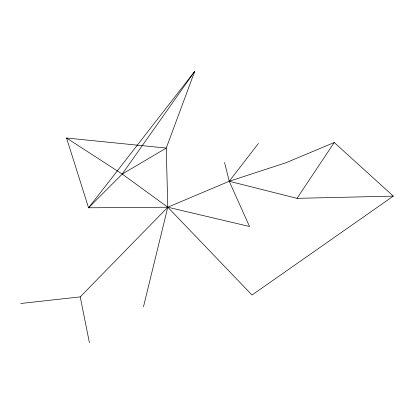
<?xml version="1.0" encoding="UTF-8"?>
<svg xmlns="http://www.w3.org/2000/svg" width="414" height="414" viewBox="0 0 414 414"><rect width="100%" height="100%" fill="white"/><g stroke="black" fill="none" stroke-linecap="round" stroke-linejoin="round"><path stroke-width="0.62" d="M143.467 306.805L167.784 207.212L166.252 148.072L194.725 71.358L88.58 207.797L66.556 138.028L166.252 148.072L122.223 174.061L88.58 207.797L167.784 207.212L249.523 226.51L229.227 181.27L224.559 162.474M20.7 303.498L80.233 296.879L167.784 207.212L229.227 181.27L297.009 198.347L334.248 142.525L393.3 196.122L252.007 295.027L167.784 207.212L122.223 174.061L66.556 138.028M122.223 174.061L194.725 71.358M258.45 143.441L229.227 181.27L285.872 162.769L334.248 142.525M297.009 198.347L393.3 196.122M80.233 296.879L89.408 342.642"/></g></svg>
